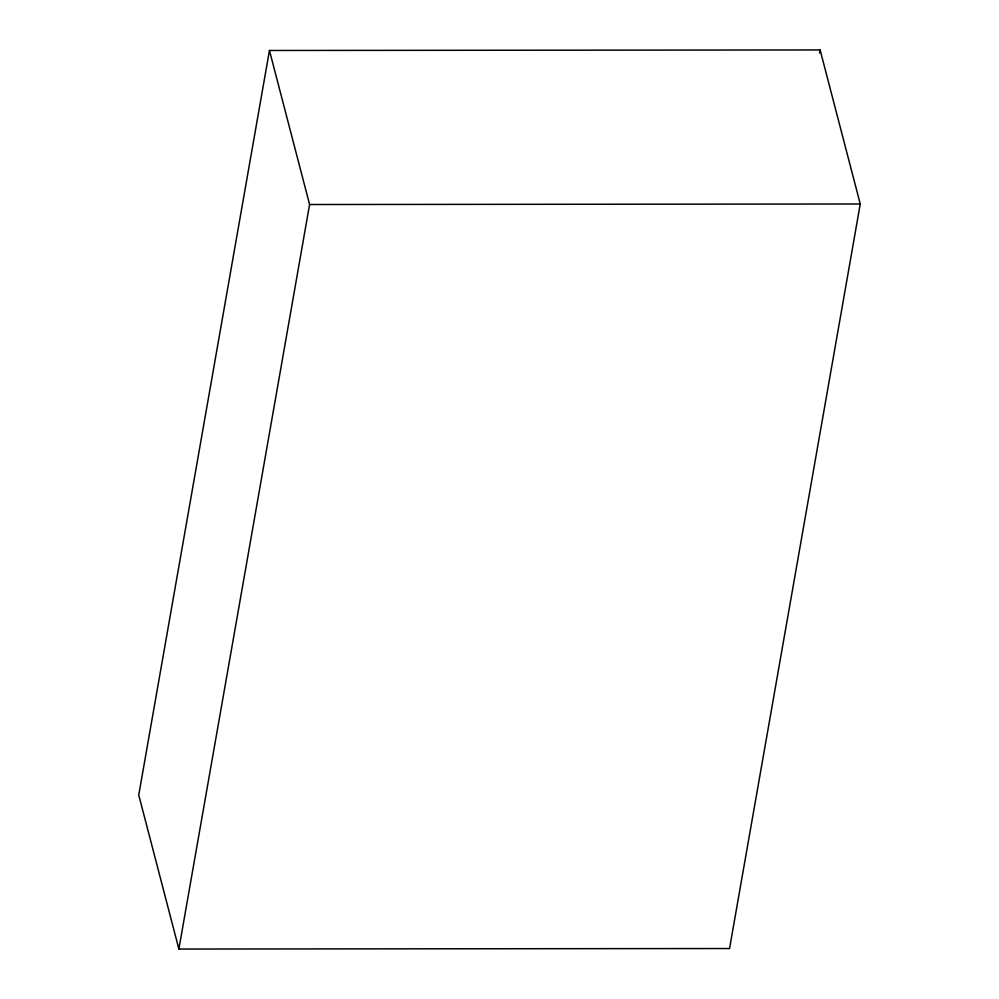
<?xml version="1.0" encoding="UTF-8"?>
<svg xmlns="http://www.w3.org/2000/svg" width="999" height="999" viewBox="0 0 999 999"><rect width="100%" height="100%" fill="white"/><g stroke="black" fill="none" stroke-linecap="round" stroke-linejoin="round"><path stroke-width="1.5" d="M269.455 50.474L138.749 795.004L178.883 949.05L729.545 948.526L860.251 203.996L820.117 49.95L269.455 50.474L309.59 204.52L178.883 949.05M819.58 53.022L820.117 49.95M309.59 204.52L860.251 203.996"/></g></svg>
